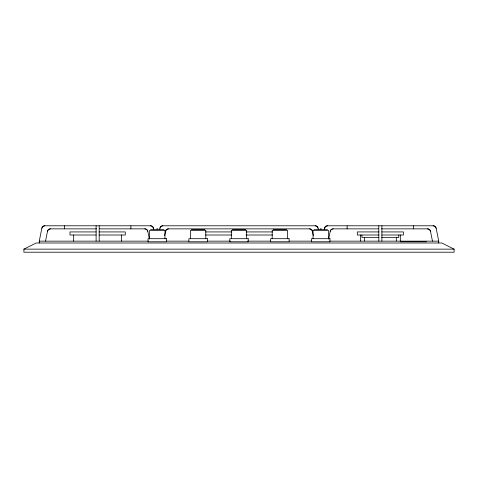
<?xml version="1.0" encoding="UTF-8"?>
<svg xmlns="http://www.w3.org/2000/svg" width="478" height="478" viewBox="0 0 478 478"><rect width="100%" height="100%" fill="white"/><g stroke="black" fill="none" stroke-linecap="round" stroke-linejoin="round"><path stroke-width="0.72" d="M39.262 242.997L39.262 241.151L41.843 228.257L42.422 226.984L43.498 226.106L44.854 225.789L150.439 225.789L151.801 226.106L152.876 226.984L153.743 229.691M45.53 241.151L47.495 231.328L48.075 230.061L49.15 229.177L50.507 228.86L96.532 228.86M159.556 229.691L160.417 226.984L161.498 226.106L162.855 225.789L315.145 225.789L316.502 226.106L317.583 226.984L318.444 229.691M164.653 235.54L166.069 230.061L167.151 229.177L168.507 228.86L309.493 228.86L310.849 229.177L311.931 230.061L313.347 235.54M324.257 229.691L325.124 226.984L326.199 226.106L327.561 225.789L433.146 225.789L434.502 226.106L435.578 226.984L436.157 228.257L438.738 241.151L438.738 242.997M328.655 239.048L330.196 231.328L330.776 230.061L331.851 229.177L333.214 228.86L378.498 228.86M23.9 249.14L36.191 242.997L441.809 242.997L454.1 249.14L454.1 252.211L23.9 252.211L23.9 249.14L454.1 249.14M99.502 228.86L144.786 228.86L146.149 229.177L147.224 230.061L147.804 231.328L149.345 239.048M156.647 228.86L157.877 228.86M320.123 228.86L321.353 228.86M381.468 228.86L427.493 228.86L428.85 229.177L429.925 230.061L430.505 231.328L432.471 241.151M150.504 229.476L164.02 229.476M191.373 229.476L204.889 229.476M232.242 229.476L245.758 229.476M273.111 229.476L286.627 229.476M313.98 229.476L327.496 229.476M96.221 231.932L69.991 231.932L69.991 235.003L96.221 235.003M99.071 231.932L125.302 231.932L125.302 235.003L99.071 235.003M205.438 231.932L231.878 231.932M246.122 231.932L272.562 231.932M378.929 231.932L357.305 231.932L357.305 235.003L378.929 235.003M381.779 231.932L403.396 231.932L403.396 235.003L381.779 235.003M205.438 235.003L231.878 235.003M246.122 235.003L272.562 235.003M378.94 237.464L361.912 237.464L361.912 235.003M381.761 237.464L398.789 237.464L398.789 235.003M39.262 241.151L148.395 241.151M166.386 241.151L188.726 241.151M207.35 241.151L230.438 241.151M247.562 241.151L270.65 241.151M289.274 241.151L311.614 241.151M329.605 241.151L438.738 241.151M400.223 241.766L426.495 241.766M413.601 225.789L413.601 228.86M400.325 235.003L400.325 241.151M396.328 237.464L396.328 240.978M381.886 225.789L381.886 241.151M378.815 225.789L378.815 241.151M364.373 237.464L364.373 240.978M360.376 235.003L360.376 241.151M347.106 225.789L347.106 228.86M328.422 238.695L328.422 230.396L313.054 230.396L313.054 238.695M287.553 238.695L287.553 230.396L272.185 230.396L272.185 238.695M246.684 238.695L246.684 230.396L231.316 230.396L231.316 238.695M205.815 238.695L205.815 230.396L190.447 230.396L190.447 238.695M164.946 238.695L164.946 230.396L149.578 230.396L149.578 238.695M130.894 225.789L130.894 228.86M121.615 235.003L121.615 241.151M99.185 225.789L99.185 241.151M96.114 225.789L96.114 241.151M73.678 235.003L73.678 241.151M64.399 225.789L64.399 228.86M150.439 225.789A3.071 3.071 0 0 1 153.456 228.257M144.786 228.86A3.071 3.071 0 0 1 147.804 231.328M41.843 228.257A3.071 3.071 0 0 1 44.854 225.789M47.495 231.328A3.071 3.071 0 0 1 50.507 228.86M324.544 228.257A3.071 3.071 0 0 1 327.561 225.789M330.196 231.328A3.071 3.071 0 0 1 333.214 228.86M433.146 225.789A3.071 3.071 0 0 1 436.157 228.257M427.493 228.86A3.071 3.071 0 0 1 430.505 231.328M309.493 228.86A3.071 3.071 0 0 1 312.504 231.328M165.496 231.328A3.071 3.071 0 0 1 168.507 228.86M159.843 228.257A3.071 3.071 0 0 1 162.855 225.789M315.145 225.789A3.071 3.071 0 0 1 318.157 228.257M166.481 238.695L148.043 238.695L148.043 241.766L166.481 241.766L166.481 238.695M207.35 238.695L188.912 238.695L188.912 241.766L207.35 241.766L207.35 238.695M248.219 238.695L229.781 238.695L229.781 241.766L248.219 241.766L248.219 238.695M289.088 238.695L270.65 238.695L270.65 241.766L289.088 241.766L289.088 238.695M329.957 238.695L311.519 238.695L311.519 241.766L329.957 241.766L329.957 238.695"/></g></svg>
